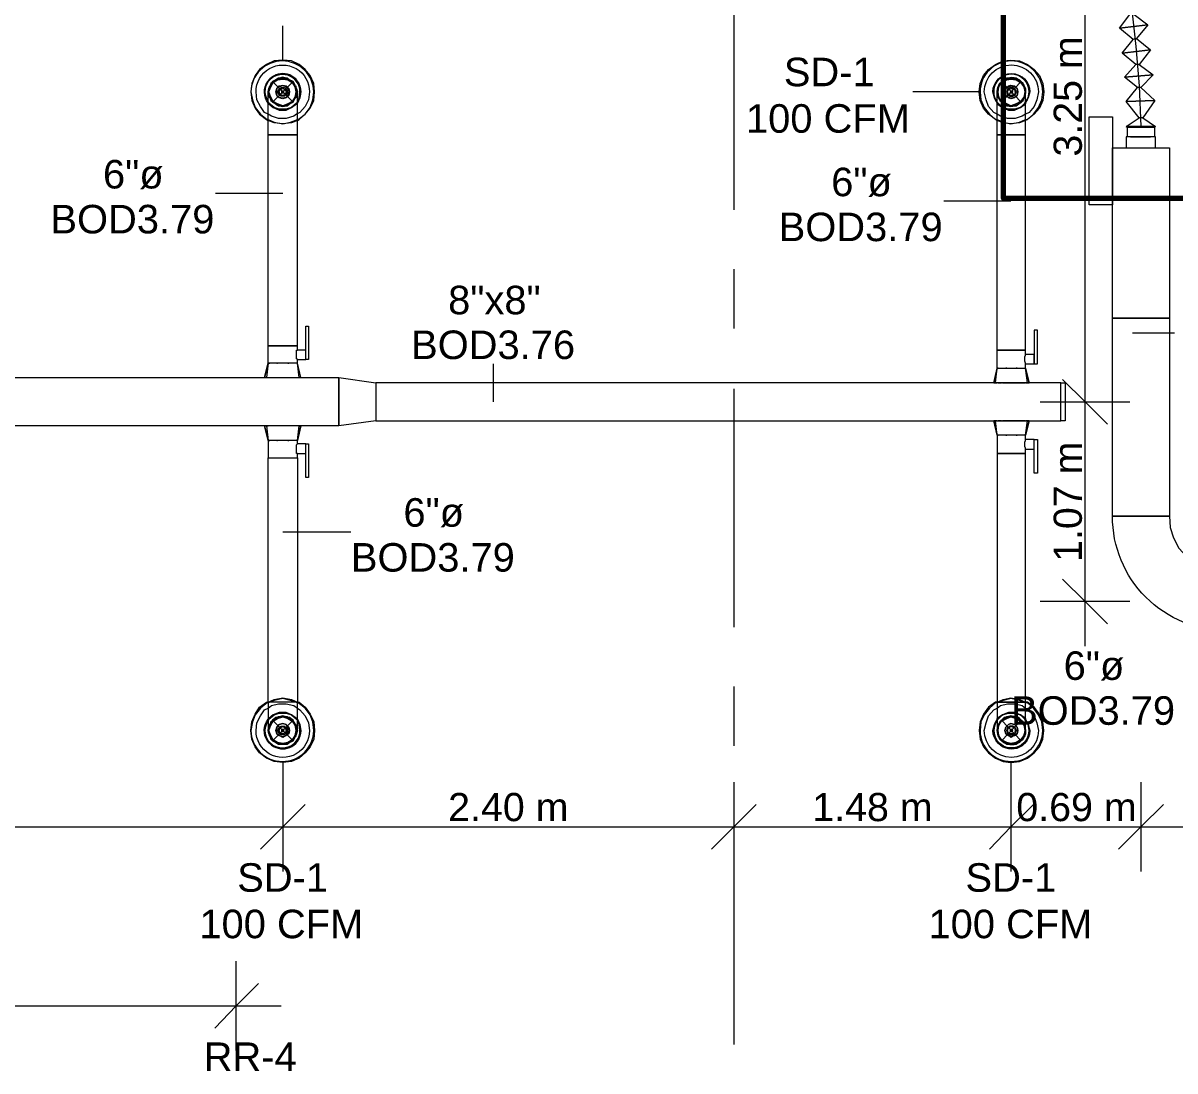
# Model space of a CAD drawing. Header units: metres. Extents: x -2 to 237, y -8 to 52.
# Drawn here: x 10.76 to 16.9, y 35.41 to 41 of the extents above; entities that cross this region are included whole.
import ezdxf

# ---------------------------------------------------------------- set-up
doc = ezdxf.new("R2010")
doc.units = ezdxf.units.M
doc.layers.add('HVAC - Ductos', color=5, linetype='Continuous', lineweight=0)
doc.layers.add('PDF2_Text', color=7, linetype='Continuous', lineweight=0)
doc.layers.add('PDF2_Geometry', color=7, linetype='Continuous', lineweight=0, true_color=0xaaaaaa)
doc.styles.add('PDF Helvetica', font='')
doc.styles.get('PDF Helvetica').set_extended_font_data('Helvetica')

msp = doc.modelspace()

# ---------------------------------------------------------------- linework, layer by layer
at = {"layer": 'HVAC - Ductos', "lineweight": 0}
for points in [[(16.4203, 37.6778), (16.4203, 38.9803), (16.4203, 42.4705)], [(16.6404, 41.5074), (16.645, 41.2964), (16.6679, 41.0854), (16.6909, 40.8744), (16.7092, 40.6635), (16.7184, 40.4479)], [(16.6817, 41.0441), (16.7551, 40.9891), (16.6038, 40.9708), (16.6588, 41.0441), (16.59, 41.1038), (16.7413, 41.1175), (16.6817, 41.0441), (16.6588, 41.0441)], [(12.1458, 40.8011), (12.1458, 40.9845)], [(16.6955, 40.9157), (16.7689, 40.8561), (16.6175, 40.8378), (16.6771, 40.9111), (16.6038, 40.9708), (16.7551, 40.9891), (16.6955, 40.9157), (16.6771, 40.9111)], [(16.7092, 40.7781), (16.7826, 40.7231), (16.6312, 40.7093), (16.6909, 40.7781), (16.6175, 40.8378), (16.7689, 40.8561), (16.7092, 40.7781), (16.6909, 40.7781)], [(12.2238, 40.48), (12.233, 40.4846), (12.2651, 40.5121), (12.2926, 40.5442), (12.311, 40.5855), (12.3155, 40.6314), (12.311, 40.6772), (12.2926, 40.7185), (12.2651, 40.7507), (12.233, 40.7781), (12.1918, 40.7965), (12.1458, 40.8011), (12.1001, 40.7965), (12.0587, 40.7781), (12.0221, 40.7507), (11.9991, 40.7185), (11.9808, 40.6772), (11.9762, 40.6314), (11.9854, 40.5901), (11.9991, 40.5488), (12.0267, 40.5121), (12.0633, 40.4846), (12.0679, 40.4846)], [(15.9525, 40.48), (15.9433, 40.4846), (15.9066, 40.5121), (15.8791, 40.5442), (15.8608, 40.5855), (15.8562, 40.6314), (15.8608, 40.6772), (15.8791, 40.7185), (15.9066, 40.7507), (15.9433, 40.7781), (15.9846, 40.7965), (16.0259, 40.8011), (16.0717, 40.7965), (16.113, 40.7781), (16.1497, 40.7507), (16.1772, 40.7185), (16.1956, 40.6772), (16.2001, 40.6314), (16.1956, 40.5855), (16.1772, 40.5442), (16.1497, 40.5121), (16.113, 40.4846), (16.1039, 40.48)], [(12.2376, 39.1087), (12.2422, 39.1087), (12.2238, 39.1867), (12.2192, 39.1867), (12.2147, 39.1867), (12.2101, 39.1867), (12.2009, 39.1867), (12.1826, 39.1867), (12.1642, 39.1867), (12.1458, 39.1867), (12.1275, 39.1867), (12.1092, 39.1867), (12.0909, 39.1867), (12.0817, 39.1867), (12.0771, 39.1867), (12.0725, 39.1867), (12.0679, 39.1867), (12.0679, 39.2784), (12.0725, 39.2784), (12.0817, 39.2784), (12.0909, 39.2784), (12.1092, 39.2784), (12.1275, 39.2784), (12.1458, 39.2784), (12.1642, 39.2784), (12.1826, 39.2784), (12.2009, 39.2784), (12.2101, 39.2784), (12.2192, 39.2784), (12.2238, 39.2784), (12.2238, 40.4021), (12.2238, 40.4571), (12.2238, 40.5076), (12.2238, 40.5534), (12.2238, 40.5901), (12.2238, 40.613), (12.2238, 40.6268), (12.2238, 40.6314), (12.2192, 40.6222), (12.2238, 40.6314), (12.2192, 40.6497), (12.2101, 40.6681), (12.2009, 40.6864), (12.1826, 40.6956), (12.1642, 40.7047), (12.1458, 40.7093), (12.1275, 40.7047), (12.1458, 40.7093), (12.1642, 40.7047), (12.1826, 40.6956), (12.2009, 40.6864), (12.2101, 40.6681), (12.2192, 40.6497), (12.2238, 40.6314)], [(12.0817, 40.6635), (12.0955, 40.6818), (12.1138, 40.6956)], [(12.1138, 40.7002), (12.1184, 40.7002)], [(12.123, 40.7002), (12.1458, 40.7047), (12.1688, 40.7002)], [(12.1275, 40.7047), (12.123, 40.7047)], [(12.1734, 40.7002), (12.178, 40.7002)], [(12.178, 40.6956), (12.1964, 40.6818), (12.2101, 40.6635)], [(16.0259, 40.7047), (16.0488, 40.7002), (16.0671, 40.6956), (16.0809, 40.6818), (16.0901, 40.6681), (16.0993, 40.6497), (16.1039, 40.6314), (16.0993, 40.613), (16.0901, 40.5947), (16.0809, 40.581), (16.0671, 40.5672), (16.0488, 40.558), (16.0259, 40.558), (16.0075, 40.558), (15.9892, 40.5672), (15.9754, 40.581), (15.9662, 40.5947), (15.9571, 40.613), (15.9525, 40.6314), (15.9571, 40.6497), (15.9662, 40.6681), (15.9754, 40.6818), (15.9892, 40.6956), (16.0075, 40.7002), (16.0259, 40.7047), (16.0029, 40.7002)], [(15.9616, 40.6635), (15.9754, 40.6818), (15.9983, 40.6956)], [(15.9983, 40.7002), (16.0029, 40.7002)], [(16.0305, 40.7047), (16.0534, 40.7002)], [(16.0534, 40.7002), (16.058, 40.7002)], [(16.058, 40.6956), (16.0809, 40.6818), (16.0947, 40.6635)], [(16.7184, 40.6543), (16.7918, 40.5855), (16.6404, 40.581), (16.7001, 40.6543), (16.6312, 40.7093), (16.7826, 40.7231), (16.7184, 40.6543), (16.7001, 40.6543)], [(12.2697, 39.2097), (12.2697, 39.2143), (12.2697, 39.2188), (12.2697, 39.2234), (12.2697, 39.2326), (12.2697, 39.2371), (12.2697, 39.2463), (12.2697, 39.2509), (12.2697, 39.2555), (12.2238, 39.2555), (12.2238, 39.2784), (12.2192, 39.2784), (12.2101, 39.2784), (12.2009, 39.2784), (12.1826, 39.2784), (12.1642, 39.2784), (12.1458, 39.2784), (12.1275, 39.2784), (12.1092, 39.2784), (12.0909, 39.2784), (12.0817, 39.2784), (12.0725, 39.2784), (12.0679, 39.2784), (12.0679, 40.4021), (12.0725, 40.4021), (12.0817, 40.4021), (12.0909, 40.4021), (12.1092, 40.4021), (12.1275, 40.4021), (12.1458, 40.4021), (12.1642, 40.4021), (12.1826, 40.4021), (12.2009, 40.4021), (12.2101, 40.4021), (12.2192, 40.4021), (12.2238, 40.4021), (12.2192, 40.4021), (12.2101, 40.4021), (12.2009, 40.4021), (12.1826, 40.4021), (12.1642, 40.4021), (12.1458, 40.4021), (12.1275, 40.4021), (12.1092, 40.4021), (12.0909, 40.4021), (12.0817, 40.4021), (12.0725, 40.4021), (12.0679, 40.4021), (12.0679, 40.4387), (12.0679, 40.4892), (12.0679, 40.535), (12.0679, 40.5764), (12.0679, 40.6038), (12.0679, 40.6268), (12.0679, 40.6314)], [(12.0725, 40.6589), (12.0771, 40.6589), (12.0771, 40.6635)], [(12.0771, 40.6038), (12.0725, 40.6314), (12.0771, 40.6543)], [(12.2147, 40.6635), (12.2147, 40.6589)], [(12.2147, 40.6543), (12.2192, 40.6314), (12.2147, 40.6038), (12.2147, 40.5993)], [(15.8562, 40.6314), (15.5031, 40.6314)], [(15.9433, 39.0812), (15.9525, 39.1592), (15.9525, 39.2555), (15.9616, 39.2555), (15.9754, 39.2555), (15.9892, 39.2555), (16.0075, 39.2555), (16.0259, 39.2555), (16.0488, 39.2555), (16.0671, 39.2555), (16.0809, 39.2555), (16.0947, 39.2555), (16.1039, 39.2555), (16.1039, 40.4021), (16.1039, 40.4571), (16.1039, 40.5076), (16.1039, 40.5534), (16.1039, 40.5901), (16.1039, 40.613), (16.1039, 40.6268), (16.1039, 40.6314), (16.1039, 40.6222), (16.1039, 40.6314), (16.1039, 40.6497), (16.0947, 40.6681), (16.0855, 40.6818), (16.0947, 40.6681), (16.1039, 40.6497), (16.1039, 40.6314)], [(15.9616, 40.6038), (15.9525, 40.6314), (15.9616, 40.6543)], [(15.9571, 40.6589), (15.9616, 40.6635)], [(16.0855, 40.6818), (16.0809, 40.6864)], [(16.0947, 40.6635), (16.0993, 40.6589)], [(16.0947, 40.6543), (16.1039, 40.6314), (16.0947, 40.6038)], [(12.0725, 40.6222), (12.0725, 40.613), (12.0817, 40.5947), (12.0909, 40.5764), (12.1092, 40.5672), (12.1275, 40.558), (12.1458, 40.5534), (12.1642, 40.558), (12.1826, 40.5672), (12.2009, 40.5764), (12.2101, 40.5947), (12.2192, 40.613), (12.2192, 40.6222)], [(12.1138, 40.5672), (12.0955, 40.581), (12.0771, 40.5993), (12.0771, 40.6038), (12.0725, 40.6038)], [(12.2101, 40.5993), (12.1964, 40.581), (12.178, 40.5672)], [(15.9525, 40.6222), (15.9525, 40.613), (15.9616, 40.5947), (15.9754, 40.5764), (15.9892, 40.5672), (16.0075, 40.558), (16.0259, 40.5534), (16.0488, 40.558), (16.0671, 40.5672), (16.0809, 40.5764), (16.0947, 40.5947), (16.1039, 40.613), (16.1039, 40.6222)], [(15.9983, 40.5672), (15.9754, 40.581), (15.9616, 40.5993), (15.9571, 40.6038)], [(16.0993, 40.6038), (16.0947, 40.5993), (16.0809, 40.581), (16.058, 40.5672)], [(16.7275, 40.4938), (16.7964, 40.4479), (16.6404, 40.4479), (16.7092, 40.4938), (16.6404, 40.581), (16.7918, 40.5855), (16.7275, 40.4938), (16.7092, 40.4938)], [(12.2192, 40.5121), (12.2055, 40.503), (12.1642, 40.4892), (12.123, 40.4892), (12.0863, 40.503), (12.0679, 40.5121)], [(12.1184, 40.558), (12.1184, 40.5626), (12.1138, 40.5626)], [(12.1688, 40.5626), (12.1458, 40.558), (12.123, 40.5626)], [(12.178, 40.5626), (12.1734, 40.5626)], [(16.1039, 40.5121), (16.0855, 40.503), (16.0488, 40.4892), (16.0075, 40.4892), (15.9708, 40.503), (15.9525, 40.5121)], [(16.0029, 40.558), (15.9983, 40.5626)], [(16.0534, 40.5626), (16.0259, 40.558), (16.0029, 40.5626)], [(16.058, 40.5626), (16.0534, 40.558)], [(12.0679, 40.4846), (12.1001, 40.4709), (12.1458, 40.4617), (12.1872, 40.4709), (12.2238, 40.4846)], [(12.2238, 40.48), (12.1918, 40.4663), (12.1458, 40.4617), (12.1001, 40.4663), (12.0679, 40.48)], [(15.9525, 40.4846), (15.9846, 40.4709), (16.0259, 40.4617), (16.0717, 40.4709), (16.1039, 40.4846)], [(16.1039, 40.48), (16.0717, 40.4663), (16.0259, 40.4617), (15.9846, 40.4663), (15.9525, 40.48)], [(16.7964, 40.3333), (16.7964, 40.3929), (16.7918, 40.3929), (16.7918, 40.4433), (16.7964, 40.4479), (16.7872, 40.4479), (16.7735, 40.4479), (16.7459, 40.4479), (16.7184, 40.4479), (16.6909, 40.4479), (16.6634, 40.4479), (16.6496, 40.4479), (16.6404, 40.4479), (16.6496, 40.4479), (16.6634, 40.4479), (16.6909, 40.4479), (16.7184, 40.4479), (16.7459, 40.4479), (16.7735, 40.4479), (16.7872, 40.4479), (16.7964, 40.4479)], [(16.6404, 40.4479), (16.645, 40.4433), (16.6496, 40.4433), (16.6634, 40.4433), (16.6909, 40.4433), (16.7184, 40.4433), (16.7459, 40.4433), (16.7689, 40.4433), (16.7872, 40.4433), (16.7918, 40.4433), (16.7872, 40.4433), (16.7689, 40.4433), (16.7459, 40.4433), (16.7184, 40.4433), (16.6909, 40.4433), (16.6634, 40.4433), (16.6496, 40.4433), (16.645, 40.4433), (16.645, 40.3929)], [(16.7964, 40.3929), (16.7918, 40.3929), (16.7826, 40.3929), (16.7735, 40.3929), (16.7551, 40.3929), (16.7367, 40.3929), (16.7184, 40.3929), (16.7001, 40.3929), (16.6817, 40.3929), (16.6634, 40.3929), (16.6542, 40.3929), (16.645, 40.3929), (16.6404, 40.3929), (16.6404, 40.3333), (16.645, 40.3333), (16.6542, 40.3333), (16.6634, 40.3333), (16.6817, 40.3333), (16.7001, 40.3333), (16.7184, 40.3333), (16.7367, 40.3333), (16.7505, 40.3333), (16.7643, 40.3333), (16.7781, 40.3333), (16.7872, 40.3333), (16.7918, 40.3333)], [(16.6634, 40.3929), (16.6817, 40.3929), (16.7001, 40.3929), (16.7184, 40.3929), (16.7367, 40.3929), (16.7551, 40.3929), (16.7689, 40.3929)], [(12.1458, 40.0902), (11.7881, 40.0902)], [(16.0259, 40.0489), (15.6682, 40.0489)], [(12.233, 39.1087), (12.2238, 39.1867), (12.2238, 39.2051), (12.2697, 39.2051), (12.2697, 39.3839), (12.2835, 39.3839), (12.2835, 39.2051), (12.2697, 39.2051)], [(16.6725, 39.3472), (16.8972, 39.3472)], [(12.2238, 39.2051), (12.2192, 39.2097), (12.2192, 39.2143), (12.2192, 39.2188), (12.2192, 39.228), (12.2192, 39.2371), (12.2192, 39.2463), (12.2192, 39.2509), (12.2192, 39.2555), (12.2238, 39.2555)], [(16.1039, 39.1821), (16.1039, 39.1867), (16.0993, 39.1959), (16.0993, 39.2005), (16.0993, 39.2097), (16.0993, 39.2188), (16.1039, 39.228), (16.1039, 39.2326)], [(12.0495, 39.1087), (12.0679, 39.1867), (12.0495, 39.1087)], [(12.0679, 39.1867), (12.0587, 39.1087)], [(12.2192, 39.1087), (12.2284, 39.1087), (12.233, 39.1087), (12.2376, 39.1087), (12.2422, 39.1087), (12.2238, 39.1867)], [(13.2695, 38.9803), (13.2695, 39.1821)], [(15.9342, 39.0812), (15.9525, 39.1592), (15.9342, 39.0812)], [(16.1039, 39.0812), (16.113, 39.0812), (16.1176, 39.0812), (16.1222, 39.0812), (16.1039, 39.1592), (16.1222, 39.0812)], [(16.113, 39.0812), (16.1039, 39.1592)], [(12.0541, 39.1087), (12.0495, 39.1087), (12.0541, 39.1087), (12.0633, 39.1087), (12.0725, 39.1087), (12.0909, 39.1087), (12.0955, 39.1087)], [(12.1001, 39.1087), (12.1138, 39.1087), (12.123, 39.1087), (12.1275, 39.1087)], [(12.1321, 39.1087), (12.155, 39.1087), (12.1596, 39.1087)], [(12.1642, 39.1087), (12.178, 39.1087), (12.1872, 39.1087), (12.1918, 39.1087), (12.2009, 39.1087), (12.2147, 39.1087)], [(16.301, 39.0996), (16.4203, 38.9803), (16.5395, 38.8611)], [(15.9342, 39.0812), (15.9387, 39.0812), (15.9433, 39.0812), (15.9525, 39.0812)], [(15.9571, 39.0812), (15.9754, 39.0812)], [(15.98, 39.0812), (15.9846, 39.0812), (15.9938, 39.0812), (16.0075, 39.0812), (16.0121, 39.0812), (16.0167, 39.0812), (16.0396, 39.0812), (16.0442, 39.0812), (16.0488, 39.0812), (16.0626, 39.0812), (16.0717, 39.0812), (16.0763, 39.0812), (16.0809, 39.0812), (16.0993, 39.0812)], [(16.1818, 38.9803), (16.4203, 38.9803), (16.6588, 38.9803)], [(12.0495, 38.8519), (12.0679, 38.774), (12.0495, 38.8519)], [(12.0955, 38.8519), (12.0909, 38.8519), (12.0725, 38.8519), (12.0633, 38.8519), (12.0587, 38.8519), (12.0679, 38.774)], [(12.0633, 38.8519), (12.0679, 38.8519)], [(12.1275, 38.8519), (12.123, 38.8519), (12.1138, 38.8519), (12.1001, 38.8519)], [(12.1596, 38.8519), (12.155, 38.8519), (12.1321, 38.8519)], [(12.1872, 38.8519), (12.178, 38.8519), (12.1642, 38.8519)], [(12.2147, 38.8519), (12.2009, 38.8519), (12.1918, 38.8519), (12.1872, 38.8519), (12.1734, 38.8519)], [(12.2238, 38.774), (12.233, 38.8519), (12.2284, 38.8519), (12.2192, 38.8519)], [(16.1222, 38.8794), (16.1039, 38.8015), (16.0993, 38.8015), (16.0947, 38.8015), (16.0809, 38.8015), (16.0671, 38.8015), (16.0488, 38.8015), (16.0259, 38.8015), (16.0075, 38.8015), (15.9892, 38.8015), (15.9754, 38.8015), (15.9616, 38.8015), (15.9571, 38.8015), (15.9525, 38.8015), (15.9525, 38.7052), (15.9616, 38.7052), (15.9754, 38.7052), (15.9892, 38.7052), (16.0075, 38.7052), (16.0259, 38.7052), (16.0488, 38.7052), (16.0671, 38.7052), (16.0809, 38.7052), (16.0947, 38.7052), (16.1039, 38.7052), (16.0947, 38.7052), (16.0809, 38.7052), (16.0671, 38.7052), (16.0488, 38.7052), (16.0259, 38.7052), (16.0075, 38.7052), (15.9892, 38.7052), (15.9754, 38.7052), (15.9616, 38.7052), (15.9525, 38.7052), (15.9525, 37.3797), (15.9433, 37.3797), (15.9066, 37.3522), (15.8791, 37.3155), (15.8608, 37.2742), (15.8562, 37.2283), (15.8608, 37.1825), (15.8791, 37.1412), (15.9066, 37.1091), (15.9433, 37.0816), (15.9846, 37.0632), (16.0259, 37.0586), (16.0717, 37.0632), (16.113, 37.0816), (16.1497, 37.1091), (16.1772, 37.1412), (16.1956, 37.1825), (16.2001, 37.2283), (16.1956, 37.2742), (16.1772, 37.3155), (16.1497, 37.3522), (16.113, 37.3797), (16.1039, 37.3797), (16.1039, 38.7052), (16.1039, 38.7281), (16.1497, 38.7281), (16.1497, 38.7326), (16.1497, 38.7372), (16.1497, 38.7418), (16.1497, 38.7464), (16.1497, 38.7556), (16.1497, 38.7602), (16.1497, 38.7648), (16.1497, 38.774), (16.1497, 38.7785), (16.1039, 38.7785), (16.1039, 38.8015), (16.113, 38.8794)], [(15.9525, 38.8794), (15.9433, 38.8794), (15.9387, 38.8794), (15.9342, 38.8794)], [(15.9342, 38.8794), (15.9525, 38.8015), (15.9342, 38.8794)], [(15.9525, 38.8015), (15.9571, 38.8015), (15.9525, 38.8015), (15.9433, 38.8794)], [(15.9754, 38.8794), (15.9571, 38.8794)], [(16.0993, 38.8794), (16.0809, 38.8794), (16.0763, 38.8794), (16.0717, 38.8794), (16.0626, 38.8794), (16.0488, 38.8794), (16.0442, 38.8794), (16.0396, 38.8794), (16.0167, 38.8794), (16.0121, 38.8794), (16.0075, 38.8794), (15.9938, 38.8794), (15.9846, 38.8794), (15.98, 38.8794)], [(16.1039, 38.8015), (16.1222, 38.8794), (16.1176, 38.8794), (16.113, 38.8794), (16.1039, 38.8794)], [(12.0679, 37.3751), (12.0633, 37.3751), (12.0267, 37.3476), (11.9991, 37.3109), (11.9854, 37.2742), (11.9762, 37.2283), (11.9808, 37.2742), (11.9991, 37.3155), (12.0221, 37.3522), (12.0587, 37.3797), (12.0679, 37.3797), (12.0679, 38.6822), (12.0725, 38.6822), (12.0817, 38.6822), (12.0909, 38.6822), (12.1092, 38.6822), (12.1275, 38.6822), (12.1458, 38.6822), (12.1642, 38.6822), (12.1826, 38.6822), (12.2009, 38.6822), (12.2101, 38.6822), (12.2192, 38.6822), (12.2238, 38.6822), (12.2238, 38.7052), (12.2697, 38.7052), (12.2697, 38.7097), (12.2697, 38.7143), (12.2697, 38.7235), (12.2697, 38.7281), (12.2697, 38.7372), (12.2697, 38.7418), (12.2697, 38.7464), (12.2697, 38.751)], [(12.2238, 38.7052), (12.2192, 38.7052), (12.2192, 38.7097), (12.2192, 38.7143), (12.2192, 38.7235), (12.2192, 38.7326), (12.2192, 38.7418), (12.2192, 38.7464), (12.2192, 38.751), (12.2238, 38.7556)], [(16.1039, 38.7281), (16.1039, 38.7326), (16.0993, 38.7418), (16.0993, 38.751), (16.0993, 38.7602), (16.0993, 38.7648), (16.1039, 38.774), (16.1039, 38.7785)], [(12.1458, 38.2878), (12.5082, 38.2878)], [(16.301, 38.0356), (16.4203, 37.9163), (16.5395, 37.7971)], [(16.6588, 37.9163), (16.4203, 37.9163), (16.1818, 37.9163)], [(12.0679, 37.3797), (12.1001, 37.3935), (12.1458, 37.4026), (12.1918, 37.3935), (12.2238, 37.3797)], [(12.2238, 37.3751), (12.1872, 37.3889), (12.1458, 37.3981), (12.1001, 37.3889), (12.0679, 37.3751)], [(12.2238, 37.3797), (12.2192, 37.3797), (12.2101, 37.3797), (12.2009, 37.3797), (12.1826, 37.3797), (12.1642, 37.3797), (12.1458, 37.3797), (12.1275, 37.3797), (12.1092, 37.3797), (12.0909, 37.3797), (12.0817, 37.3797), (12.0725, 37.3797), (12.0679, 37.3797), (12.0679, 37.3384), (12.0679, 37.2971), (12.0679, 37.2651), (12.0679, 37.2421), (12.0679, 37.2283), (12.0679, 37.2329), (12.0679, 37.2283), (12.0725, 37.21), (12.0817, 37.1917), (12.0909, 37.1734), (12.1092, 37.1642), (12.1184, 37.1596), (12.1138, 37.1596)], [(12.2238, 37.2283), (12.2238, 37.2375), (12.2238, 37.2559), (12.2238, 37.2834), (12.2238, 37.3201), (12.2238, 37.3614), (12.2238, 37.3797), (12.2192, 37.3797), (12.2101, 37.3797), (12.2009, 37.3797), (12.1826, 37.3797), (12.1642, 37.3797), (12.1458, 37.3797), (12.1275, 37.3797), (12.1092, 37.3797), (12.0909, 37.3797), (12.0817, 37.3797), (12.0725, 37.3797), (12.0679, 37.3797)], [(15.9525, 37.3797), (15.9846, 37.3935), (16.0259, 37.4026), (16.0717, 37.3935), (16.1039, 37.3797)], [(16.1039, 37.3751), (16.0717, 37.3889), (16.0259, 37.3981), (15.9846, 37.3889), (15.9525, 37.3751)], [(15.9525, 37.3797), (15.9616, 37.3797), (15.9754, 37.3797), (15.9892, 37.3797), (16.0075, 37.3797), (16.0259, 37.3797), (16.0488, 37.3797), (16.0671, 37.3797), (16.0809, 37.3797), (16.0947, 37.3797), (16.1039, 37.3797)], [(12.0679, 37.3476), (12.0863, 37.3614), (12.123, 37.3705), (12.1642, 37.3705), (12.2055, 37.3614), (12.2238, 37.3476)], [(15.9525, 37.3476), (15.9708, 37.3614), (16.0075, 37.3705), (16.0488, 37.3705), (16.0855, 37.3614), (16.1039, 37.3476)], [(12.2192, 37.2329), (12.2192, 37.2467), (12.2101, 37.2651), (12.2009, 37.2834), (12.1826, 37.2971), (12.1642, 37.3017), (12.1458, 37.3063), (12.1275, 37.3017), (12.1092, 37.2971), (12.0909, 37.2834), (12.0817, 37.2651), (12.0725, 37.2467), (12.0679, 37.2329)], [(12.0725, 37.2559), (12.0771, 37.2605), (12.0955, 37.2834), (12.1138, 37.2971), (12.1184, 37.2971), (12.1184, 37.3017)], [(12.0771, 37.2054), (12.0725, 37.2283), (12.0771, 37.2559)], [(12.123, 37.2971), (12.1458, 37.3017), (12.1688, 37.2971)], [(12.1734, 37.3017), (12.1734, 37.2971), (12.178, 37.2971), (12.1964, 37.2834), (12.2101, 37.2605)], [(12.2147, 37.2605), (12.2147, 37.2559), (12.2192, 37.2283), (12.2147, 37.2054)], [(15.9571, 37.2559), (15.9571, 37.2605), (15.9616, 37.2605), (15.9754, 37.2834), (15.9616, 37.2651), (15.9525, 37.2467), (15.9525, 37.2329)], [(15.9616, 37.2054), (15.9525, 37.2283), (15.9616, 37.2559)], [(16.1039, 37.2329), (16.1039, 37.2467), (16.0947, 37.2651), (16.0809, 37.2834), (16.0671, 37.2971), (16.0488, 37.3017), (16.0259, 37.3063), (16.0075, 37.3017), (15.9892, 37.2971), (15.9754, 37.2834), (15.9983, 37.2971), (16.0029, 37.3017)], [(16.0029, 37.2971), (16.0259, 37.3017), (16.0534, 37.2971)], [(16.0534, 37.3017), (16.058, 37.2971), (16.0809, 37.2834), (16.0947, 37.2605), (16.0993, 37.2605), (16.0993, 37.2559)], [(16.0947, 37.2559), (16.1039, 37.2283), (16.0947, 37.2054)], [(12.1184, 37.1596), (12.1092, 37.1642), (12.0909, 37.1734), (12.0817, 37.1917), (12.0725, 37.21), (12.0679, 37.2283)], [(12.0771, 37.1963), (12.0771, 37.2008), (12.0725, 37.2008)], [(12.1138, 37.1642), (12.0955, 37.1779), (12.0817, 37.1963)], [(12.2101, 37.1963), (12.1964, 37.1779), (12.178, 37.1642)], [(12.2147, 37.2008), (12.2147, 37.1963)], [(15.9571, 37.1963), (15.9571, 37.2008)], [(15.9983, 37.1642), (15.9754, 37.1779), (15.9616, 37.1963)], [(16.0947, 37.1963), (16.0809, 37.1779), (16.058, 37.1642)], [(16.0993, 37.2008), (16.0993, 37.1963)], [(12.1688, 37.1596), (12.1458, 37.155), (12.123, 37.1596), (12.1184, 37.1596), (12.123, 37.1596)], [(12.178, 37.1596), (12.1734, 37.1596)], [(16.0029, 37.1596), (15.9983, 37.1596)], [(16.0534, 37.1596), (16.0259, 37.155), (16.0029, 37.1596)], [(16.058, 37.1596), (16.0534, 37.1596)], [(16.0809, 37.1734), (16.0855, 37.1779)], [(12.1458, 37.0586), (12.1458, 36.5817)], [(16.0259, 37.0586), (16.0259, 36.5817)], [(12.1458, 36.9532), (12.1458, 36.7147), (12.1458, 36.4762)], [(14.5491, 36.9532), (14.5491, 36.7147), (14.5491, 36.4762)], [(16.0259, 36.9532), (16.0259, 36.7147), (16.0259, 36.4762)], [(16.7184, 36.9532), (16.7184, 36.7147), (16.7184, 36.4762)], [(12.2651, 36.834), (12.1458, 36.7147), (12.0267, 36.5955)], [(14.6683, 36.834), (14.5491, 36.7147), (14.4298, 36.5955)], [(16.1451, 36.834), (16.0259, 36.7147), (15.9112, 36.5955)], [(16.8376, 36.834), (16.7184, 36.7147), (16.5992, 36.5955)], [(5.1014, 36.7147), (7.1881, 36.7147), (12.1458, 36.7147), (14.5491, 36.7147), (16.0259, 36.7147), (16.9569, 36.7147)], [(11.8982, 35.5223), (11.8982, 35.7607), (11.8982, 35.9993)], [(12.0175, 35.88), (11.8982, 35.7607), (11.7836, 35.6416)], [(5.1014, 35.7607), (12.1367, 35.7607)]]:
    msp.add_lwpolyline(points, dxfattribs=at)
for points in [[(12.2238, 40.4846), (12.2284, 40.4846), (12.2651, 40.5121), (12.2926, 40.5488), (12.3064, 40.5901), (12.311, 40.6314, 0.98637), (11.9762, 40.6314), (11.9808, 40.5855), (11.9991, 40.5442), (12.0221, 40.5121), (12.0587, 40.4846), (12.0679, 40.48)], [(12.0679, 40.5121), (12.0495, 40.5213), (12.0267, 40.5534), (12.0083, 40.5901), (12.0037, 40.6314, -1.008117), (12.2881, 40.6314), (12.2835, 40.5901), (12.2651, 40.5534), (12.2376, 40.5213), (12.2192, 40.5121)], [(16.1039, 40.4846), (16.113, 40.4846), (16.1451, 40.5121), (16.1726, 40.5488), (16.191, 40.5901), (16.1956, 40.6314, 0.986375), (15.8608, 40.6314), (15.8653, 40.5901), (15.8837, 40.5488), (15.9112, 40.5121), (15.9433, 40.4846), (15.9525, 40.4846)], [(15.9525, 40.5121), (15.9342, 40.5213), (15.9066, 40.5534), (15.8928, 40.5901), (15.8837, 40.6314, -0.994393), (16.1726, 40.6314), (16.1635, 40.5901), (16.1497, 40.5534), (16.1222, 40.5213), (16.1039, 40.5121)], [(15.9525, 39.1592), (15.9571, 39.1592), (15.9525, 39.1592), (15.9571, 39.1592), (15.9616, 39.1592), (15.9754, 39.1592), (15.9892, 39.1592), (16.0075, 39.1592), (16.0259, 39.1592), (16.0488, 39.1592), (16.0671, 39.1592), (16.0809, 39.1592), (16.0947, 39.1592), (16.0993, 39.1592), (16.1039, 39.1592), (16.1039, 39.1821), (16.1497, 39.1821), (16.168, 39.1821), (16.168, 39.361), (16.1497, 39.361), (16.1497, 39.1821), (16.1497, 39.1867), (16.1497, 39.1959), (16.1497, 39.2005), (16.1497, 39.2051), (16.1497, 39.2143), (16.1497, 39.2188), (16.1497, 39.2234), (16.1497, 39.228), (16.1497, 39.2326), (16.1039, 39.2326), (16.1039, 39.2555), (16.0947, 39.2555), (16.0809, 39.2555), (16.0671, 39.2555), (16.0488, 39.2555), (16.0259, 39.2555), (16.0075, 39.2555), (15.9892, 39.2555), (15.9754, 39.2555), (15.9616, 39.2555), (15.9525, 39.2555), (15.9525, 40.4021), (15.9525, 40.4387), (15.9525, 40.4892), (15.9525, 40.535), (15.9525, 40.5764), (15.9525, 40.6038), (15.9525, 40.6268), (15.9525, 40.6314), (15.9525, 40.6222, -0.705176), (16.0809, 40.6864, 0.663716), (15.9525, 40.6314)], [(12.2697, 38.7556), (12.2238, 38.7556), (12.2238, 38.774), (12.2422, 38.8519), (12.2376, 38.8519), (12.2422, 38.8519), (12.2238, 38.774), (12.2192, 38.774), (12.2147, 38.774), (12.2101, 38.774), (12.2009, 38.774), (12.1826, 38.774), (12.1642, 38.774), (12.1458, 38.774), (12.1275, 38.774), (12.1092, 38.774), (12.0909, 38.774), (12.0817, 38.774), (12.0771, 38.774), (12.0725, 38.774), (12.0679, 38.774), (12.0679, 38.6822), (12.0725, 38.6822), (12.0817, 38.6822), (12.0909, 38.6822), (12.1092, 38.6822), (12.1275, 38.6822), (12.1458, 38.6822), (12.1642, 38.6822), (12.1826, 38.6822), (12.2009, 38.6822), (12.2101, 38.6822), (12.2192, 38.6822), (12.2238, 38.6822), (12.2238, 37.3797), (12.233, 37.3797), (12.2651, 37.3522), (12.2926, 37.3155), (12.311, 37.2742), (12.3155, 37.2283), (12.311, 37.1825), (12.2926, 37.1412), (12.2651, 37.1091), (12.233, 37.0816), (12.1918, 37.0632), (12.1458, 37.0586), (12.1001, 37.0632), (12.0587, 37.0816), (12.0221, 37.1091), (11.9991, 37.1412), (11.9808, 37.1825), (11.9762, 37.2283, 0.98638), (12.311, 37.2283), (12.3064, 37.2742), (12.2926, 37.3109), (12.2651, 37.3476), (12.2284, 37.3751), (12.2238, 37.3751)], [(16.1039, 37.2283), (16.1039, 37.2375), (16.1039, 37.2559), (16.1039, 37.2834), (16.1039, 37.3201), (16.1039, 37.3614), (16.1039, 37.3797), (16.0947, 37.3797), (16.0809, 37.3797), (16.0671, 37.3797), (16.0488, 37.3797), (16.0259, 37.3797), (16.0075, 37.3797), (15.9892, 37.3797), (15.9754, 37.3797), (15.9616, 37.3797), (15.9525, 37.3797), (15.9525, 37.3384), (15.9525, 37.2971), (15.9525, 37.2651), (15.9525, 37.2421), (15.9525, 37.2283), (15.9525, 37.2329), (15.9525, 37.2283, 0.649002), (16.0809, 37.1734, -0.664348), (15.9525, 37.2283)], [(12.2238, 37.3476), (12.2376, 37.3384), (12.2651, 37.3063), (12.2835, 37.2697), (12.2881, 37.2283, -1.012853), (12.0037, 37.2283), (12.0083, 37.2697), (12.0267, 37.3063), (12.0495, 37.3384), (12.0679, 37.3476)], [(15.9525, 37.3751), (15.9433, 37.3751), (15.9112, 37.3476), (15.8837, 37.3109), (15.8653, 37.2742), (15.8608, 37.2283, 0.986385), (16.1956, 37.2283), (16.191, 37.2742), (16.1726, 37.3109), (16.1451, 37.3476), (16.113, 37.3751), (16.1039, 37.3751)], [(16.1039, 37.3476), (16.1222, 37.3384), (16.1497, 37.3063), (16.1635, 37.2697), (16.1726, 37.2283, -0.994391), (15.8837, 37.2283), (15.8928, 37.2697), (15.9066, 37.3063), (15.9342, 37.3384), (15.9525, 37.3476)]]:
    msp.add_lwpolyline(points, format="xyb", dxfattribs=at)
for points in [[(12.2238, 40.5764), (12.233, 40.5993), (12.2376, 40.6314, 1.37152), (12.0679, 40.5764), (12.0587, 40.5993), (12.0495, 40.6314), (12.0541, 40.5993), (12.0679, 40.5718, -1.386091), (12.2422, 40.6314, 1.017925), (12.0495, 40.6314, -1.351379)], [(16.1267, 40.6314, 1.386761), (15.9525, 40.5718), (15.9387, 40.5993), (15.9296, 40.6314, -0.99009)], [(15.9525, 40.5764), (15.9387, 40.5993), (15.9342, 40.6314, -1.397035), (16.1039, 40.5764), (16.1176, 40.5993), (16.1222, 40.6314, 1.39775)], [(16.567, 38.3704), (16.8698, 38.3704), (16.8743, 38.3107), (16.8926, 38.2557), (16.9202, 38.2007), (16.9615, 38.1548), (17.0073, 38.1181), (17.0578, 38.0906), (17.1174, 38.0722), (17.177, 38.0676), (17.177, 37.7604, -0.417419)], [(12.0495, 37.2283, 1.017928), (12.2422, 37.2283, -1.404664), (12.0679, 37.288), (12.0541, 37.2605), (12.0495, 37.2283), (12.0587, 37.2605), (12.0679, 37.2834, 1.368678), (12.2376, 37.2283), (12.233, 37.2605), (12.2238, 37.2834, -1.340297)], [(15.9296, 37.2283), (15.9387, 37.2605), (15.9525, 37.288, 1.405226), (16.1267, 37.2283, -0.99009)], [(16.1222, 37.2283), (16.1176, 37.2605), (16.1039, 37.2834, -1.368665), (15.9342, 37.2283), (15.9387, 37.2605), (15.9525, 37.2834, 1.369246)]]:
    msp.add_lwpolyline(points, format="xyb", close=True, dxfattribs=at)
for points in [[(12.123, 40.7047), (12.1092, 40.6956), (12.0909, 40.6864), (12.0817, 40.6681), (12.0725, 40.6497), (12.0679, 40.6314), (12.0725, 40.6222), (12.0679, 40.6314), (12.0725, 40.6497), (12.0817, 40.6681), (12.0909, 40.6864), (12.1092, 40.6956)], [(12.2147, 40.613), (12.2101, 40.5947), (12.1964, 40.581), (12.1826, 40.5672), (12.1642, 40.558), (12.1458, 40.558), (12.1275, 40.558), (12.1092, 40.5672), (12.0955, 40.581), (12.0817, 40.5947), (12.0725, 40.613), (12.0725, 40.6314), (12.0725, 40.6497), (12.0817, 40.6681), (12.0955, 40.6818), (12.1092, 40.6956), (12.1275, 40.7002), (12.1458, 40.7047), (12.1642, 40.7002), (12.1826, 40.6956), (12.1964, 40.6818), (12.2101, 40.6681), (12.2147, 40.6497), (12.2192, 40.6314)], [(12.0817, 40.6589), (12.0955, 40.6818), (12.1184, 40.6956), (12.1458, 40.7002), (12.1734, 40.6956), (12.1964, 40.6818), (12.2101, 40.6589), (12.2147, 40.6314), (12.2101, 40.6038), (12.1964, 40.581), (12.1734, 40.5672), (12.1458, 40.558), (12.1184, 40.5672), (12.0955, 40.581), (12.0817, 40.6038), (12.0725, 40.6314)], [(15.9616, 40.6589), (15.9754, 40.6818), (16.0029, 40.6956), (16.0259, 40.7002), (16.0534, 40.6956), (16.0763, 40.6818), (16.0947, 40.6589), (16.0993, 40.6314), (16.0947, 40.6038), (16.0763, 40.581), (16.0534, 40.5672), (16.0259, 40.558), (16.0029, 40.5672), (15.9754, 40.581), (15.9616, 40.6038), (15.9571, 40.6314)], [(12.1138, 40.6497), (12.1092, 40.6314), (12.1138, 40.6497), (12.1275, 40.6635), (12.1458, 40.6681), (12.1642, 40.6635), (12.178, 40.6497), (12.1826, 40.6314), (12.178, 40.613), (12.1642, 40.5993), (12.1458, 40.5947), (12.1275, 40.5993), (12.1138, 40.613), (12.1092, 40.6314), (12.1138, 40.613), (12.1275, 40.6038), (12.1458, 40.5993), (12.1642, 40.6038), (12.1734, 40.613), (12.178, 40.6314), (12.1734, 40.6497), (12.1642, 40.6589), (12.1458, 40.6635), (12.1275, 40.6589)], [(12.123, 40.6451), (12.1367, 40.6543), (12.155, 40.6543), (12.1642, 40.6451), (12.1734, 40.6314), (12.1642, 40.6176), (12.155, 40.6084), (12.1367, 40.6084), (12.123, 40.6176), (12.1184, 40.6314)], [(12.1275, 40.6451), (12.1367, 40.6543), (12.155, 40.6543), (12.1642, 40.6451), (12.1688, 40.6314), (12.1642, 40.6176), (12.155, 40.6084), (12.1367, 40.6084), (12.1275, 40.6176), (12.123, 40.6314)], [(12.1321, 40.6451), (12.1458, 40.6497), (12.1596, 40.6451), (12.1642, 40.6314), (12.1596, 40.6176), (12.1458, 40.613), (12.1321, 40.6176), (12.1275, 40.6314)], [(12.1413, 40.6359), (12.1413, 40.6314), (12.1413, 40.6359), (12.1504, 40.6359), (12.1504, 40.6314), (12.1504, 40.6359)], [(12.1504, 40.6268), (12.1504, 40.6314), (12.1504, 40.6268), (12.1413, 40.6268), (12.1413, 40.6314), (12.1413, 40.6268)], [(12.2238, 40.5718), (12.2376, 40.5993), (12.2422, 40.6314), (12.2376, 40.5993)], [(15.9983, 40.6497), (15.9938, 40.6314), (15.9983, 40.6497), (16.0121, 40.6635), (16.0259, 40.6681), (16.0442, 40.6635), (16.058, 40.6497), (16.0626, 40.6314), (16.058, 40.6497), (16.0442, 40.6589), (16.0259, 40.6635), (16.0121, 40.6589)], [(16.058, 40.613), (16.0626, 40.6314), (16.058, 40.613), (16.0442, 40.5993), (16.0259, 40.5947), (16.0121, 40.5993), (15.9983, 40.613), (15.9938, 40.6314), (15.9983, 40.613), (16.0121, 40.6038), (16.0259, 40.5993), (16.0442, 40.6038)], [(16.0075, 40.6451), (16.0029, 40.6314), (16.0075, 40.6451), (16.0213, 40.6543), (16.035, 40.6543), (16.0488, 40.6451), (16.0534, 40.6314), (16.0488, 40.6451), (16.035, 40.6543), (16.0213, 40.6543)], [(16.0488, 40.6176), (16.0534, 40.6314), (16.0488, 40.6176), (16.035, 40.6084), (16.0213, 40.6084), (16.0075, 40.6176), (16.0029, 40.6314), (16.0075, 40.6176), (16.0213, 40.6084), (16.035, 40.6084)], [(16.0121, 40.6451), (16.0259, 40.6497), (16.0442, 40.6451), (16.0488, 40.6314), (16.0442, 40.6176), (16.0259, 40.613), (16.0121, 40.6176), (16.0075, 40.6314)], [(16.0259, 40.6359), (16.0213, 40.6314), (16.0259, 40.6359), (16.0305, 40.6359), (16.035, 40.6314), (16.0305, 40.6359)], [(16.0305, 40.6268), (16.035, 40.6314), (16.0305, 40.6268), (16.0259, 40.6268), (16.0213, 40.6314), (16.0259, 40.6268)], [(16.1039, 40.5718), (16.1176, 40.5993), (16.1267, 40.6314), (16.1176, 40.5993)], [(12.0725, 40.5718), (12.1001, 40.5488), (12.1275, 40.5396), (12.1642, 40.5396), (12.1918, 40.5488), (12.2192, 40.5718), (12.2238, 40.5764), (12.2192, 40.5718), (12.1918, 40.5488), (12.1642, 40.5396), (12.1275, 40.5396), (12.1001, 40.5488), (12.0725, 40.5718), (12.0679, 40.5764)], [(12.2192, 40.5672), (12.1918, 40.5488), (12.1642, 40.535), (12.1275, 40.535), (12.0955, 40.5488), (12.0725, 40.5672), (12.0679, 40.5718), (12.0725, 40.5672), (12.0955, 40.5488), (12.1275, 40.535), (12.1642, 40.535), (12.1918, 40.5488), (12.2192, 40.5672), (12.2238, 40.5718)], [(15.9571, 40.5718), (15.98, 40.5488), (16.0121, 40.5396), (16.0442, 40.5396), (16.0763, 40.5488), (16.0993, 40.5718), (16.1039, 40.5764), (16.0993, 40.5718), (16.0763, 40.5488), (16.0442, 40.5396), (16.0121, 40.5396), (15.98, 40.5488), (15.9571, 40.5718), (15.9525, 40.5764)], [(16.1039, 40.5672), (16.0763, 40.5488), (16.0442, 40.535), (16.0121, 40.535), (15.98, 40.5488), (15.9525, 40.5672), (15.9525, 40.5718), (15.9525, 40.5672), (15.98, 40.5488), (16.0121, 40.535), (16.0442, 40.535), (16.0763, 40.5488), (16.1039, 40.5672), (16.1039, 40.5718)], [(16.4432, 40.4984), (16.567, 40.4984), (16.567, 40.0306), (16.4432, 40.0306)], [(15.9525, 40.4021), (15.9616, 40.4021), (15.9754, 40.4021), (15.9892, 40.4021), (16.0075, 40.4021), (16.0259, 40.4021), (16.0488, 40.4021), (16.0671, 40.4021), (16.0809, 40.4021), (16.0947, 40.4021), (16.1039, 40.4021), (16.0947, 40.4021), (16.0809, 40.4021), (16.0671, 40.4021), (16.0488, 40.4021), (16.0259, 40.4021), (16.0075, 40.4021), (15.9892, 40.4021), (15.9754, 40.4021), (15.9616, 40.4021)], [(16.7918, 40.4433), (16.7826, 40.4433), (16.7689, 40.4433), (16.7551, 40.4433), (16.7367, 40.4433), (16.7184, 40.4433), (16.7001, 40.4433), (16.6817, 40.4433), (16.6634, 40.4433), (16.6542, 40.4433), (16.645, 40.4433), (16.6542, 40.4433), (16.6634, 40.4433), (16.6817, 40.4433), (16.7001, 40.4433), (16.7184, 40.4433), (16.7367, 40.4433), (16.7551, 40.4433), (16.7689, 40.4433), (16.7826, 40.4433)], [(16.8698, 40.3333), (16.8698, 39.4252), (16.567, 39.4252), (16.567, 40.3333)], [(16.567, 38.3704), (16.567, 39.4252), (16.8698, 39.4252), (16.8698, 38.3704)], [(12.0771, 39.1867), (12.0725, 39.1867)], [(12.1184, 39.1867), (12.1138, 39.1867)], [(12.178, 39.1867), (12.1734, 39.1867)], [(16.0029, 39.1592), (15.9983, 39.1592)], [(16.058, 39.1592), (16.0534, 39.1592)], [(9.8527, 39.1087), (12.444, 39.1087), (12.444, 38.8519), (9.8527, 38.8519)], [(12.6412, 38.8794), (16.2919, 38.8794), (16.2919, 39.0812), (12.6412, 39.0812), (12.6412, 38.8794), (12.444, 38.8519), (12.444, 39.1087), (12.6412, 39.0812)], [(16.2919, 38.8794), (16.2919, 39.0812), (16.3148, 39.0812), (16.3148, 38.8794)], [(12.0541, 38.8519), (12.0495, 38.8519)], [(15.9983, 38.8015), (16.0029, 38.8015)], [(16.0534, 38.8015), (16.058, 38.8015)], [(12.0725, 38.774), (12.0771, 38.774)], [(12.1138, 38.774), (12.1184, 38.774)], [(12.1734, 38.774), (12.178, 38.774)], [(12.2835, 38.5767), (12.2697, 38.5767), (12.2697, 38.7556), (12.2835, 38.7556)], [(16.168, 38.5997), (16.1497, 38.5997), (16.1497, 38.7785), (16.168, 38.7785)], [(12.0725, 37.2926), (12.0955, 37.3109), (12.1275, 37.3247), (12.1642, 37.3247), (12.1918, 37.3109), (12.2192, 37.2926), (12.2238, 37.288), (12.2192, 37.2926), (12.1918, 37.3109), (12.1642, 37.3247), (12.1275, 37.3247), (12.0955, 37.3109), (12.0725, 37.2926), (12.0679, 37.288)], [(12.2192, 37.288), (12.1918, 37.3109), (12.1642, 37.3201), (12.1275, 37.3201), (12.1001, 37.3109), (12.0725, 37.288), (12.0679, 37.2834), (12.0725, 37.288), (12.1001, 37.3109), (12.1275, 37.3201), (12.1642, 37.3201), (12.1918, 37.3109), (12.2192, 37.288), (12.2238, 37.2834)], [(15.9525, 37.2926), (15.98, 37.3109), (16.0121, 37.3247), (16.0442, 37.3247), (16.0763, 37.3109), (16.1039, 37.2926), (16.1039, 37.288), (16.1039, 37.2926), (16.0763, 37.3109), (16.0442, 37.3247), (16.0121, 37.3247), (15.98, 37.3109), (15.9525, 37.2926), (15.9525, 37.288)], [(16.0993, 37.288), (16.0763, 37.3109), (16.0442, 37.3201), (16.0121, 37.3201), (15.98, 37.3109), (15.9571, 37.288), (15.9525, 37.2834), (15.9571, 37.288), (15.98, 37.3109), (16.0121, 37.3201), (16.0442, 37.3201), (16.0763, 37.3109), (16.0993, 37.288), (16.1039, 37.2834)], [(12.0817, 37.2559), (12.0955, 37.2788), (12.1184, 37.2926), (12.1458, 37.3017), (12.1734, 37.2926), (12.1964, 37.2788), (12.2101, 37.2559), (12.2147, 37.2283), (12.2101, 37.2008), (12.1964, 37.1779), (12.1734, 37.1642), (12.1458, 37.1596), (12.1184, 37.1642), (12.0955, 37.1779), (12.0817, 37.2008), (12.0725, 37.2283)], [(12.2147, 37.21), (12.2101, 37.1917), (12.1964, 37.1779), (12.1826, 37.1642), (12.1642, 37.1596), (12.1458, 37.155), (12.1275, 37.1596), (12.1092, 37.1642), (12.0955, 37.1779), (12.0817, 37.1917), (12.0725, 37.21), (12.0725, 37.2283), (12.0725, 37.2467), (12.0817, 37.2651), (12.0955, 37.2834), (12.1092, 37.2926), (12.1275, 37.3017), (12.1458, 37.3017), (12.1642, 37.3017), (12.1826, 37.2926), (12.1964, 37.2834), (12.2101, 37.2651), (12.2147, 37.2467), (12.2192, 37.2283)], [(12.1138, 37.2467), (12.1092, 37.2283), (12.1138, 37.2467), (12.1275, 37.2605), (12.1458, 37.2651), (12.1642, 37.2605), (12.178, 37.2467), (12.1826, 37.2283), (12.178, 37.21), (12.1642, 37.2008), (12.1458, 37.1917), (12.1275, 37.2008), (12.1138, 37.21), (12.1092, 37.2283), (12.1138, 37.21), (12.1275, 37.2008), (12.1458, 37.1963), (12.1642, 37.2008), (12.1734, 37.21), (12.178, 37.2283), (12.1734, 37.2467), (12.1642, 37.2605), (12.1458, 37.2651), (12.1275, 37.2605)], [(12.2422, 37.2283), (12.2376, 37.2605), (12.2238, 37.288), (12.2376, 37.2605)], [(16.0993, 37.21), (16.0901, 37.1917), (16.0809, 37.1779), (16.0671, 37.1642), (16.0488, 37.1596), (16.0259, 37.155), (16.0075, 37.1596), (15.9892, 37.1642), (15.9754, 37.1779), (15.9662, 37.1917), (15.9571, 37.21), (15.9525, 37.2283), (15.9571, 37.2467), (15.9662, 37.2651), (15.9754, 37.2834), (15.9892, 37.2926), (16.0075, 37.3017), (16.0259, 37.3017), (16.0488, 37.3017), (16.0671, 37.2926), (16.0809, 37.2834), (16.0901, 37.2651), (16.0993, 37.2467), (16.1039, 37.2283)], [(15.9616, 37.2559), (15.9754, 37.2788), (16.0029, 37.2926), (16.0259, 37.3017), (16.0534, 37.2926), (16.0763, 37.2788), (16.0947, 37.2559), (16.0993, 37.2283), (16.0947, 37.2008), (16.0763, 37.1779), (16.0534, 37.1642), (16.0259, 37.1596), (16.0029, 37.1642), (15.9754, 37.1779), (15.9616, 37.2008), (15.9571, 37.2283)], [(15.9983, 37.2467), (15.9938, 37.2283), (15.9983, 37.2467), (16.0121, 37.2605), (16.0259, 37.2651), (16.0442, 37.2605), (16.058, 37.2467), (16.0626, 37.2283), (16.058, 37.2467), (16.0442, 37.2605), (16.0259, 37.2651), (16.0121, 37.2605)], [(16.1267, 37.2283), (16.1176, 37.2605), (16.1039, 37.288), (16.1176, 37.2605)], [(12.123, 37.2421), (12.1367, 37.2513), (12.155, 37.2513), (12.1642, 37.2421), (12.1734, 37.2283), (12.1642, 37.2146), (12.155, 37.2054), (12.1367, 37.2054), (12.123, 37.2146), (12.1184, 37.2283)], [(12.1275, 37.2421), (12.1367, 37.2513), (12.155, 37.2513), (12.1642, 37.2421), (12.1688, 37.2283), (12.1642, 37.2146), (12.155, 37.2054), (12.1367, 37.2054), (12.1275, 37.2146), (12.123, 37.2283)], [(12.123, 37.1596), (12.1275, 37.155), (12.1458, 37.155), (12.1642, 37.155), (12.1826, 37.1642), (12.2009, 37.1734), (12.2101, 37.1917), (12.2192, 37.21), (12.2238, 37.2283), (12.2192, 37.2329), (12.2238, 37.2283), (12.2192, 37.21), (12.2101, 37.1917), (12.2009, 37.1734), (12.1826, 37.1642), (12.1642, 37.155), (12.1458, 37.155), (12.1275, 37.155)], [(12.1321, 37.2421), (12.1458, 37.2513), (12.1596, 37.2421), (12.1642, 37.2283), (12.1596, 37.2146), (12.1458, 37.21), (12.1321, 37.2146), (12.1275, 37.2283)], [(12.1413, 37.2329), (12.1413, 37.2283), (12.1413, 37.2329), (12.1504, 37.2329), (12.1504, 37.2283), (12.1504, 37.2329)], [(12.1504, 37.2238), (12.1504, 37.2283), (12.1504, 37.2238), (12.1413, 37.2238), (12.1413, 37.2283), (12.1413, 37.2238)], [(16.058, 37.21), (16.0626, 37.2283), (16.058, 37.21), (16.0442, 37.2008), (16.0259, 37.1917), (16.0121, 37.2008), (15.9983, 37.21), (15.9938, 37.2283), (15.9983, 37.21), (16.0121, 37.2008), (16.0259, 37.1963), (16.0442, 37.2008)], [(16.0075, 37.2421), (16.0029, 37.2283), (16.0075, 37.2421), (16.0213, 37.2513), (16.035, 37.2513), (16.0488, 37.2421), (16.0534, 37.2283), (16.0488, 37.2421), (16.035, 37.2513), (16.0213, 37.2513)], [(16.0488, 37.2146), (16.0534, 37.2283), (16.0488, 37.2146), (16.035, 37.2054), (16.0213, 37.2054), (16.0075, 37.2146), (16.0029, 37.2283), (16.0075, 37.2146), (16.0213, 37.2054), (16.035, 37.2054)], [(16.0121, 37.2421), (16.0259, 37.2513), (16.0442, 37.2421), (16.0488, 37.2283), (16.0442, 37.2146), (16.0259, 37.21), (16.0121, 37.2146), (16.0075, 37.2283)], [(16.0259, 37.2329), (16.0213, 37.2283), (16.0259, 37.2329), (16.0305, 37.2329), (16.035, 37.2283), (16.0305, 37.2329)], [(16.0305, 37.2238), (16.035, 37.2283), (16.0305, 37.2238), (16.0259, 37.2238), (16.0213, 37.2283), (16.0259, 37.2238)], [(16.0855, 37.1779), (16.0947, 37.1917), (16.1039, 37.21), (16.1039, 37.2283), (16.1039, 37.2329), (16.1039, 37.2283), (16.1039, 37.21), (16.0947, 37.1917)]]:
    msp.add_lwpolyline(points, close=True, dxfattribs=at)
at = {"layer": 'PDF2_Geometry', "color": 232, "lineweight": 70, "true_color": 0xe91e64}
msp.add_lwpolyline([(15.9856, 41.935), (17.0169, 41.935), (17.0169, 40.0634), (15.9856, 40.0634)], close=True, dxfattribs=at)
at = {"layer": 'PDF2_Geometry', "lineweight": 0}
for points in [[(14.5491, 41.2735), (14.5491, 40.0031)], [(14.5491, 39.6866), (14.5491, 39.3702)], [(14.5491, 39.0492), (14.5491, 37.7787)], [(14.5491, 37.4622), (14.5491, 37.1458)], [(14.5491, 36.8248), (14.5491, 35.5544)]]:
    msp.add_lwpolyline(points, dxfattribs=at)
at = {"layer": 'PDF2_Geometry', "color": 8, "lineweight": 0, "true_color": 0x808080}
for points in [[(12.2055, 40.6772), (12.1688, 40.7047), (12.123, 40.7047), (12.0817, 40.6772), (12.0679, 40.6314), (12.0817, 40.5855), (12.123, 40.558), (12.1688, 40.558), (12.2055, 40.5855), (12.2238, 40.6314)], [(16.0901, 40.6772), (16.0534, 40.7047), (16.0029, 40.7047), (15.9662, 40.6772), (15.9525, 40.6314), (15.9662, 40.5855), (16.0029, 40.558), (16.0534, 40.558), (16.0901, 40.5855), (16.1039, 40.6314)], [(12.2055, 37.2742), (12.1688, 37.3017), (12.123, 37.3017), (12.0817, 37.2742), (12.0679, 37.2283), (12.0817, 37.1825), (12.123, 37.155), (12.1688, 37.155), (12.2055, 37.1825), (12.2238, 37.2283)], [(16.0901, 37.2742), (16.0534, 37.3017), (16.0029, 37.3017), (15.9662, 37.2742), (15.9525, 37.2283), (15.9662, 37.1825), (16.0029, 37.155), (16.0534, 37.155), (16.0901, 37.1825), (16.1039, 37.2283)]]:
    msp.add_lwpolyline(points, close=True, dxfattribs=at)
for points in [[(12.0909, 40.6864), (12.2009, 40.5764)], [(12.2009, 40.6864), (12.0909, 40.5764)], [(15.9754, 40.6864), (16.0809, 40.5764)], [(16.0809, 40.6864), (15.9754, 40.5764)], [(12.0909, 37.2834), (12.2009, 37.1734)], [(12.2009, 37.2834), (12.0909, 37.1734)], [(15.9754, 37.2834), (16.0809, 37.1734)], [(16.0809, 37.2834), (15.9754, 37.1734)]]:
    msp.add_lwpolyline(points, dxfattribs=at)

# ---------------------------------------------------------------- texts
at = {"layer": 'PDF2_Text', "lineweight": 0, "char_height": 0.15017, "attachment_point": 4, "rotation": 90, "style": 'PDF Helvetica'}
for s, insert in [('3.25 m', (16.3295, 40.2868)), ('1.07 m', (16.3295, 38.1266))]:
    msp.add_mtext(s, dxfattribs=dict(at, insert=insert))
at = {"layer": 'PDF2_Text', "lineweight": 0, "attachment_point": 4, "style": 'PDF Helvetica'}
for s, insert, char_height in [('SD-1', (14.8157, 40.7367), 0.15205), ('100 CFM', (14.6139, 40.489), 0.15205), ('6"ø', (11.1879, 40.1909), 0.15205), ('6"ø', (15.068, 40.1496), 0.15205), ('BOD3.79', (10.9081, 39.9524), 0.15205), ('BOD3.79', (14.7883, 39.9111), 0.15205), ('8"x8"', (13.027, 39.5213), 0.15205), ('BOD3.76', (12.8298, 39.2828), 0.15205), ('6"ø', (12.7886, 38.3884), 0.15205), ('BOD3.79', (12.5088, 38.1499), 0.15205), ('6"ø', (16.3063, 37.572), 0.15205), ('BOD3.79', (16.0266, 37.3336), 0.15205), ('2.40 m', (13.027, 36.8192), 0.15017), ('1.48 m', (14.9671, 36.8192), 0.15017), ('0.69 m', (16.0541, 36.8192), 0.15017), ('SD-1', (11.9034, 36.4438), 0.15205), ('SD-1', (15.7835, 36.4438), 0.15205), ('100 CFM', (11.7016, 36.1961), 0.15205), ('100 CFM', (15.5863, 36.1961), 0.15205), ('RR-4', (11.7245, 35.4898), 0.15205)]:
    msp.add_mtext(s, dxfattribs=dict(at, insert=insert, char_height=char_height))

doc.saveas('drawing.dxf')
